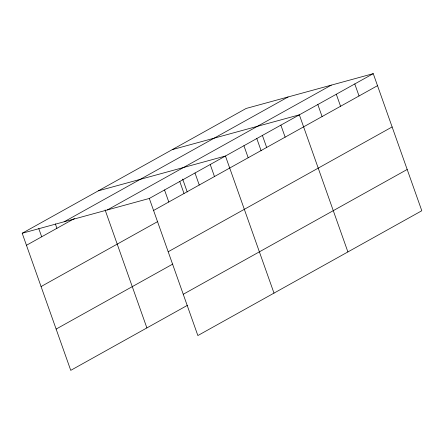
<?xml version="1.0" encoding="UTF-8"?>
<svg xmlns="http://www.w3.org/2000/svg" width="444" height="444" viewBox="0 0 444 444"><rect width="100%" height="100%" fill="white"/><g stroke="black" fill="none" stroke-linecap="round" stroke-linejoin="round"><path stroke-width="0.67" d="M187.412 305.333L70.746 370.351L22.2 233.255L246.143 108.453L373.254 73.648L421.8 210.745L197.858 335.547L149.312 198.451L373.254 73.648M64.147 221.772L288.089 96.964M26.457 245.282L74.487 218.515M107.365 209.94L331.307 85.131M153.569 210.478L377.511 85.675M41.076 286.552L157.742 221.534M168.182 251.754L392.124 126.951M56.133 329.076L172.799 264.058M183.244 294.278L407.187 169.469M172.244 149.639L299.35 114.835L347.896 251.931M98.34 190.82L225.452 156.022L273.998 293.118M22.2 233.255L149.312 198.451M354.778 83.944L359.035 95.971M336.302 94.239L340.559 106.266M317.826 104.54L322.083 116.567M280.874 125.13L285.137 137.157M262.398 135.426L266.661 147.452M256.793 138.534L261.133 150.788M243.923 145.721L248.185 157.748M210.223 164.508L214.48 176.534M194.994 172.994L199.251 185.02M182.667 179.076L187.235 191.975M179.764 181.479L184.027 193.506M164.535 189.965L168.798 201.992M105.111 209.94L146.886 327.916M55.345 223.876L56.915 228.31M38.772 228.566L41.686 236.796"/></g></svg>
